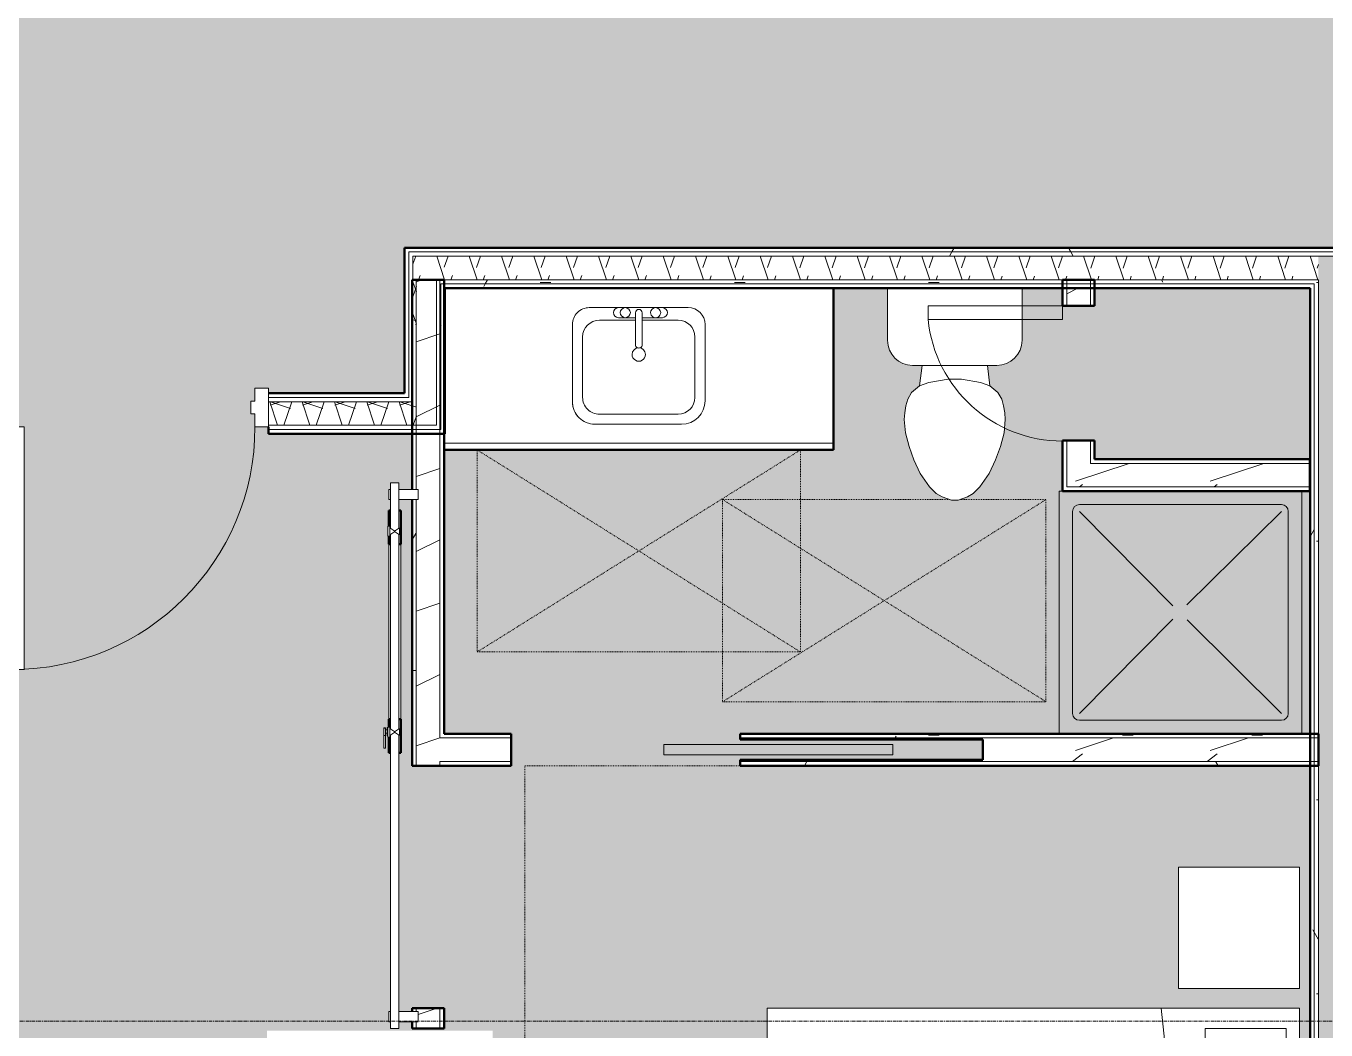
# Model space of a CAD drawing. Header units: inches. Extents: x -4294 to -464, y 9706 to 12475.
# Drawn here: x -2706.7 to -2513.8, y 11533.9 to 11682.9 of the extents above; entities that cross this region are included whole.
import ezdxf

# ---------------------------------------------------------------- set-up
doc = ezdxf.new("R2010")
doc.units = ezdxf.units.IN
doc.header["$MEASUREMENT"] = 0
doc.linetypes.add('Dash', pattern=[0.25, 0.125, -0.125])
doc.linetypes.add('Grid Line 1_2_', pattern=[0.875, 0.5, -0.125, 0.125, -0.125])
for name, color, linetype, lineweight in [('0-1', 7, 'Continuous', 5), ('0-3', 130, 'Continuous', 70), ('A-AREA-PATT-4', 254, 'Continuous', 9), ('A-DOOR', 31, 'Continuous', 13), ('A-DOOR-1', 7, 'Continuous', 9), ('A-DOOR-2', 90, 'Continuous', 20), ('A-DOOR-3', 50, 'Continuous', 13), ('A-DOOR-4', 250, 'Continuous', 50), ('A-DOOR-5', 31, 'Continuous', 9), ('A-DOOR-6', 31, 'Continuous', 20), ('A-DOOR-FRAM', 31, 'Continuous', 20), ('A-GENM-HDLN-1', 7, 'Dash', 9), ('A-WALL', 113, 'Continuous', 13), ('A-WALL-2', 250, 'Continuous', 50), ('A-WALL-3', 50, 'Continuous', 13), ('A-WALL-PATT-1', 7, 'Continuous', 9), ('A-WALL-PATT-2', 55, 'Continuous', 9), ('A-WALL-PATT-5', 111, 'Continuous', 9), ('I-FURN-2', 7, 'Continuous', 9), ('I-FURN-HDLN-1', 7, 'Dash', 9), ('I-WALL-1', 2, 'Continuous', 50), ('P-SANR-FIXT-1', 7, 'Continuous', 9), ('Q-CASE-1', 250, 'Continuous', 50), ('Q-CASE-2', 7, 'Continuous', 9), ('S-GRID-1', 1, 'Grid Line 1_2_', 9)]:
    doc.layers.add(name, color=color, linetype=linetype, lineweight=lineweight)
doc.layers.add('A-AREA-PATT-7', color=41, linetype='Continuous', lineweight=9, transparency=1)
pattern_1 = [(0, (0, 0), (38.4, 9.6), [1.584, -27.216, 1.584, -27.216, -153.6]), (0, (0, 0), (38.4, 9.6), [-57.6, 1.584, -56.016, 1.584, -27.216, -67.2]), (0, (0, 0), (38.4, 9.6), [-144, 1.584, -17.616, 1.584, -46.416]), (120, (14.4, 4.8), (-27.513844, 28.4553755), [1.584, -27.216, 1.584, -27.216, -153.6]), (120, (14.4, 4.8), (-27.513844, 28.4553755), [-57.6, 1.584, -56.016, 1.584, -27.216, -67.2]), (120, (14.4, 4.8), (-27.513844, 28.4553755), [-144, 1.584, -17.616, 1.584, -46.416]), (240, (19.2, 24), (-10.886156, -38.0553755), [1.584, -27.216, 1.584, -27.216, -153.6]), (240, (19.2, 24), (-10.886156, -38.0553755), [-57.6, 1.584, -56.016, 1.584, -27.216, -67.2]), (240, (19.2, 24), (-10.886156, -38.0553755), [-144, 1.584, -17.616, 1.584, -46.416])]
pattern_2 = [(216.87, (7.997, 19.992), (59.9755286, 39.9843071), [9.996, -89.964]), (206.565, (19.992, 13.994), (-19.991807, -19.992219), [22.352, -22.352]), (198.435, (19.992, 3.998), (-39.983821, -19.991955), [12.644, -50.576])]
pattern_3 = [(161.57, (0.6, 0.6), (-4.80033747, -0.00041462), [0, -34.152, 3.792, 0]), (18.43, (-0.6, 0.6), (-4.80033747, 0.00041462), [0, -34.152, 3.792, 0]), (108.43, (0.6, 0.6), (2.39913218, -12.00105099), [11.382, -26.562]), (71.57, (-0.6, 0.6), (2.39913218, 12.00105099), [11.382, -26.562])]

# ---------------------------------------------------------------- blocks, each defined once
blk = doc.blocks.new('Interior_barn_door_18732 - Interior_barn_door_18732-1655839-FLOOR PLAN - 1ST FLOOR')
at = {"layer": 'A-DOOR-1'}
for p, q in [((-23.69, -6), (-23.69, -6.07)), ((-23.44, -6.07), (-23.69, -6.07)), ((-23.69, -6.07), (-23.62, -6.07)), ((-23.63, -6.32), (-23.63, -6.57)), ((-23.59, -6.32), (-23.59, -6.57)), ((-23.56, -6.32), (-22.49, -6.32)), ((-22.49, -6.57), (-23.56, -6.57)), ((-22.69, -6.07), (-23.44, -6.07)), ((-23.32, -6.07), (-23.32, -6.32)), ((-23.32, -6.07), (-23.32, -6.32)), ((-22.82, -6.32), (-22.82, -6.07)), ((-22.82, -6.32), (-22.82, -6.07)), ((-22.44, -6.07), (-22.69, -6.07)), ((-22.51, -6.07), (-22.44, -6.07)), ((-22.49, -6.32), (-22.49, -6.57)), ((-22.44, -6.07), (-22.44, -6)), ((-20.62, -6.57), (-20.62, -6.32))]:
    blk.add_line(p, q, dxfattribs=at)
for points in [[(-23.63, -6.32), (-23.62, -6.32), (-23.6, -6.32), (-23.58, -6.32)], [(-23.58, -6.57), (-23.6, -6.57), (-23.62, -6.57), (-23.63, -6.57)]]:
    blk.add_open_spline(points, degree=3, dxfattribs=at)
for points, knots in [([(-22.49, -6.32), (-22.05, -6.32), (-21.63, -6.32), (-21.29, -6.32), (-20.97, -6.32), (-20.65, -6.32), (-20.61, -6.32), (-20.63, -6.32), (-20.63, -6.32)], [-0.722227, -0.722227, -0.722227, -0.722227, -0.6854273, -0.6485379, -0.6054888, -0.5563887, -0.4969616, -0.4885654, -0.4885654, -0.4885654, -0.4885654]), ([(-20.63, -6.57), (-20.63, -6.57), (-20.61, -6.57), (-20.65, -6.57), (-20.97, -6.57), (-21.29, -6.57), (-21.63, -6.57), (-22.05, -6.57), (-22.49, -6.57)], [0.4885654, 0.4885654, 0.4885654, 0.4885654, 0.4969616, 0.5563887, 0.6054888, 0.6485379, 0.6854273, 0.722227, 0.722227, 0.722227, 0.722227])]:
    blk.add_open_spline(points, degree=3, knots=knots, dxfattribs=at)
at = {"layer": 'A-DOOR-3'}
for p, q in [((-57.5, -1.47), (-59, -1.47)), ((-59, -1.47), (-59, -4.32)), ((-57.5, -4.32), (-57.5, -1.47)), ((20, -1.47), (18.5, -1.47)), ((18.5, -1.47), (18.5, -4.32)), ((20, -4.32), (20, -1.47)), ((-53.24, -4.32), (-60, -4.32)), ((-60, -4.95), (-60, -4.32)), ((-60, -5.57), (-60, -4.95)), ((-60, -5.57), (-53.23, -5.57)), ((-59, -5.57), (-59, -5.85)), ((-57.5, -5.85), (-57.5, -5.57)), ((-53.56, -5.67), (-53.56, -6)), ((-52.06, -5.67), (-53.56, -5.67)), ((-53.29, -4.23), (-52.82, -4.98)), ((-53.29, -4.23), (-52.79, -4.23)), ((-52.82, -4.92), (-53.29, -5.67)), ((-52.79, -4.23), (-52.29, -4.23)), ((-52.76, -4.98), (-52.29, -4.23)), ((-52.29, -5.67), (-52.76, -4.92)), ((-23.44, -4.32), (-52.35, -4.32)), ((-52.35, -5.57), (-23.44, -5.57)), ((-52.06, -6), (-52.06, -5.67)), ((-50.9, -4.07), (-24.9, -4.07)), ((-23.73, -6), (-23.73, -5.67)), ((-22.23, -5.67), (-23.73, -5.67)), ((-23.5, -4.23), (-23.03, -4.98)), ((-23.5, -4.23), (-23, -4.23)), ((-23.03, -4.92), (-23.5, -5.67)), ((-23, -4.23), (-22.5, -4.23)), ((-22.97, -4.98), (-22.5, -4.23)), ((-22.5, -5.67), (-22.97, -4.92)), ((21, -4.32), (-22.56, -4.32)), ((-22.56, -5.57), (21, -5.57)), ((-22.23, -5.67), (-22.23, -6)), ((18.5, -5.57), (18.5, -5.85)), ((20, -5.85), (20, -5.57)), ((21, -4.32), (21, -4.95)), ((21, -4.95), (21, -5.57)), ((-59, -5.85), (-57.5, -5.85)), ((-52.06, -6), (-53.56, -6)), ((-24.9, -5.82), (-50.9, -5.82)), ((-22.23, -6), (-23.73, -6)), ((18.5, -5.85), (20, -5.85))]:
    blk.add_line(p, q, dxfattribs=at)
at = {"layer": 'A-DOOR-4'}
for p, q in [((-50.9, -4.07), (-55.9, -4.07)), ((-55.9, -4.07), (-55.9, -4.32)), ((-55.9, -5.57), (-55.9, -5.82)), ((-50.9, -4.33), (-50.9, -4.07)), ((-50.9, -5.82), (-50.9, -5.57)), ((-19.9, -4.07), (-24.9, -4.07)), ((-24.9, -4.07), (-24.9, -4.33)), ((-24.9, -5.57), (-24.9, -5.82)), ((-19.9, -4.34), (-19.9, -4.07)), ((-19.9, -5.82), (-19.9, -5.55)), ((-55.9, -5.82), (-53.56, -5.82)), ((-52.06, -5.82), (-50.9, -5.82)), ((-24.9, -5.82), (-23.73, -5.82)), ((-22.23, -5.82), (-19.9, -5.82))]:
    blk.add_line(p, q, dxfattribs=at)
blk = doc.blocks.new('Pocket_Door_2385 - 34_ x 80_-1722096-FLOOR PLAN - 1ST FLOOR')
at = {"layer": 'A-DOOR-2'}
for p, q in [((-39.67, -0.75), (-39.67, 0.75)), ((-39.67, 0.75), (-5.67, 0.75)), ((-5.67, 0.75), (-5.67, -0.75)), ((-5.67, -0.75), (-39.67, -0.75))]:
    blk.add_line(p, q, dxfattribs=at)
blk = doc.blocks.new('M_Sink Vanity-Square - 500 x 440mm-1372835-FLOOR PLAN - 1ST FLOOR')
at = {"layer": 'P-SANR-FIXT-1'}
for p, q in [((-5.72, 10.23), (7.14, 10.23)), ((-5.72, 10.23), (7.14, 10.23)), ((-5.22, 8.73), (6.46, 8.73)), ((-9.22, -4.59), (-9.22, 6.73)), ((-9.22, -4.59), (-9.22, 6.73)), ((-7.72, -2.72), (-7.72, 6.23)), ((8.96, 6.23), (8.96, -2.72)), ((10.46, 6.91), (10.46, -4.59)), ((10.46, 6.91), (10.46, -4.59)), ((0.12, -6.33), (0.12, -1.59)), ((1.12, -6.33), (1.12, -1.59)), ((0.12, -5.22), (-5.22, -5.22)), ((-2.88, -5.59), (0.12, -5.59)), ((6.46, -5.22), (1.12, -5.22)), ((1.12, -5.59), (3.62, -5.59)), ((7.96, -7.09), (-6.72, -7.09)), ((7.96, -7.09), (-6.72, -7.09)), ((3.62, -7.09), (-2.88, -7.09))]:
    blk.add_line(p, q, dxfattribs=at)
for centre, radius, start, end in [((-5.72, 6.73), 3.5, 90, 180), ((-5.72, 6.73), 3.5, 90, 180), ((7.14, 6.91), 3.32, 0, 90), ((7.14, 6.91), 3.32, 360, 90), ((-5.22, 6.23), 2.5, 90, 180), ((6.46, 6.23), 2.5, 360, 90), ((0.62, -0.13), 1, 360, 180), ((0.62, -0.13), 1, 180, 0), ((0.62, -1.59), 0.5, 360, 180), ((-5.22, -2.72), 2.5, 180, 270), ((6.46, -2.72), 2.5, 270, 360), ((-6.72, -4.59), 2.5, 180, 270), ((-6.72, -4.59), 2.5, 180, 270), ((-2.88, -6.34), 0.75, 90, 270), ((-1.88, -6.34), 0.75, 360, 180), ((2.62, -6.34), 0.75, 0, 180), ((3.62, -6.34), 0.75, 270, 90), ((7.96, -4.59), 2.5, 270, 0), ((7.96, -4.59), 2.5, 270, 0), ((-1.88, -6.34), 0.75, 180, 0), ((0.62, -6.33), 0.5, 180, 0), ((2.62, -6.34), 0.75, 180, 0)]:
    blk.add_arc(centre, radius, start, end, dxfattribs=at)
blk = doc.blocks.new('Toilet-Domestic-3D - Toilet-Domestic-3D-V23-FLOOR PLAN - 1ST FLOOR')
at = {"layer": 'P-SANR-FIXT-1'}
for p, q in [((-9.98, 11.75), (-9.98, 19.48)), ((9.98, 19.48), (9.98, 11.75)), ((6.25, 8.02), (-6.25, 8.02)), ((-4.86, 8.02), (-5.21, 5)), ((4.86, 8.02), (5.21, 5)), ((-1, 6), (-3.84, 5.5)), ((1, 6), (-1, 6)), ((3.84, 5.5), (1, 6)), ((-6.4, 4), (-6.97, 3)), ((-5.21, 5), (-6.4, 4)), ((-3.84, 5.5), (-5.21, 5)), ((5.21, 5), (3.84, 5.5)), ((6.4, 4), (5.21, 5)), ((6.97, 3), (6.4, 4)), ((-7.24, 2), (-7.41, 1)), ((-6.97, 3), (-7.24, 2)), ((7.24, 2), (6.97, 3)), ((7.41, 1), (7.24, 2)), ((-7.41, 1), (-7.5, 0)), ((7.5, 0), (7.41, 1)), ((-7.5, 0), (-7.33, -1.99)), ((7.33, -1.99), (7.5, 0)), ((-7.33, -1.99), (-6.79, -4)), ((6.79, -4), (7.33, -1.99)), ((-6.79, -4), (-6.06, -6)), ((6.06, -6), (6.79, -4)), ((-6.06, -6), (-5.13, -8)), ((5.13, -8), (6.06, -6)), ((-5.13, -8), (-3.74, -10)), ((3.74, -10), (5.13, -8)), ((-3.74, -10), (-2.74, -11)), ((-2.74, -11), (-1.87, -11.5)), ((-1.87, -11.5), (-0.5, -12)), ((0.5, -12), (1.87, -11.5)), ((1.87, -11.5), (2.74, -11)), ((2.74, -11), (3.74, -10)), ((-0.5, -12), (0.5, -12))]:
    blk.add_line(p, q, dxfattribs=at)
for centre, start, end in [((-6.25, 11.75), 180, 270), ((6.25, 11.75), 270, 360)]:
    blk.add_arc(centre, 3.73, start, end, dxfattribs=at)
blk = doc.blocks.new('OD_CW_Base Cabinet - OD_CW_Base Cabinet-V24-FLOOR PLAN - 1ST FLOOR')
at = {"layer": 'Q-CASE-1'}
for p, q in [((58.53, 0), (58.53, 24)), ((0.74, 0), (58.53, 0))]:
    blk.add_line(p, q, dxfattribs=at)
at = {"layer": 'Q-CASE-2'}
for p, q in [((58.53, 24), (58.53, 1)), ((0.74, 1), (58.53, 1)), ((58.53, 1), (0.74, 1)), ((58.53, 0), (0.74, 0)), ((58.53, 1), (58.53, 0))]:
    blk.add_line(p, q, dxfattribs=at)
blk = doc.blocks.new('Shower Base-3D - 36_ x 36_-V17-FLOOR PLAN - 1ST FLOOR')
at = {"layer": 'P-SANR-FIXT-1'}
for p, q in [((-17.48, 18), (-18, 18)), ((-18, 18), (-18, -18)), ((18, -18), (18, 18)), ((-15, 16), (15, 16)), ((-16, -15), (-16, 15)), ((-1.12, 1), (-15, 15)), ((0.97, 1.14), (15, 15)), ((16, 15), (16, -15)), ((-1.13, -0.98), (-15, -15)), ((1.01, -1.11), (15, -15)), ((15, -16), (-15, -16))]:
    blk.add_line(p, q, dxfattribs=at)
for centre, start, end in [((-15, 15), 90, 180), ((15, 15), 360, 90), ((-15, -15), 180, 270), ((15, -15), 270, 0)]:
    blk.add_arc(centre, 1, start, end, dxfattribs=at)
blk = doc.blocks.new('ADA Clearances - 30_x48_-V18-FLOOR PLAN - 1ST FLOOR')
at = {"layer": 'A-GENM-HDLN-1'}
for p, q in [((15, -24), (-15, 24)), ((-15, -24), (15, 24)), ((15, 24), (-15, 24)), ((-15, 24), (-15, 11.24)), ((15, -24), (15, 24)), ((-15, 9.69), (-15, -24)), ((-15, -24), (15, -24))]:
    blk.add_line(p, q, dxfattribs=at)
blk = doc.blocks.new('Single-Flush - CLOSET-1720159-FLOOR PLAN - 1ST FLOOR')
at = {"layer": 'A-DOOR-1'}
blk.add_arc((10, 2.37), 20.07, 95.7201, 180, dxfattribs=at)
at = {"layer": 'A-DOOR-2'}
for p, q in [((8, 2.37), (8, 22.34)), ((10, 22.34), (8, 22.34)), ((10, 2.37), (10, 22.34)), ((10, 2.37), (8, 2.37))]:
    blk.add_line(p, q, dxfattribs=at)
blk = doc.blocks.new('ADA Clearances - 30_x48_-V19-FLOOR PLAN - 1ST FLOOR')
at = {"layer": 'A-GENM-HDLN-1'}
for p, q in [((15, -24), (-15, 24)), ((-15, -24), (15, 24)), ((15, 24), (-15, 24)), ((15, -24), (15, 24)), ((-15, -24), (15, -24))]:
    blk.add_line(p, q, dxfattribs=at)
blk = doc.blocks.new('Bed-Standard - Queen 60_ x 79_-V59-FLOOR PLAN - 1ST FLOOR')
at = {"layer": 'I-FURN-2'}
for p, q in [((40.69, 37.7), (-19.31, 37.7)), ((-19.31, 37.7), (-19.31, -41.3)), ((40.69, -41.3), (40.69, 37.7)), ((-16.31, 35.7), (-16.31, 23.7)), ((-16.31, 35.7), (37.69, 35.7)), ((37.69, 35.7), (37.69, 23.7)), ((40.69, 23.7), (-19.31, 17.13)), ((-16.31, 23.7), (37.69, 23.7)), ((-19.31, -41.3), (40.69, -41.3))]:
    blk.add_line(p, q, dxfattribs=at)
at = {"layer": 'I-FURN-HDLN-1'}
for p, q in [((-55.31, -45.32), (-55.31, -77.3)), ((-55.31, -77.3), (64.69, -77.3))]:
    blk.add_line(p, q, dxfattribs=at)
blk = doc.blocks.new('Table-Night Stand - 18_ x 18_ x 24_-1352623-FLOOR PLAN - 1ST FLOOR')
at = {"layer": 'I-FURN-2'}
for p, q in [((18.15, 18), (0.15, 18)), ((0.15, 18), (0.15, 0)), ((18.15, 0), (18.15, 18)), ((0.15, 0), (18.15, 0))]:
    blk.add_line(p, q, dxfattribs=at)
blk = doc.blocks.new('CTR - 1st Phase - Unit Layouts_rvt-1-FLOOR PLAN - 1ST FLOOR')
at = {"layer": 'A-WALL-PATT-1'}
h = blk.add_hatch(dxfattribs=at)
h.set_pattern_fill('FP_3', color=256, style=0, pattern_type=2)
h.set_pattern_definition(pattern_1)
h.paths.add_polyline_path([(-2649.4, 11534.11), (-2648.78, 11534.11), (-2648.78, 11535.11), (-2649.4, 11535.11)], flags=0)
h.paths.add_polyline_path([(-2648.78, 11536.61), (-2648.78, 11537.11), (-2649.4, 11537.11), (-2649.4, 11536.61), (-2648.88, 11536.61)], flags=0)
h.paths.add_polyline_path([(-2648.78, 11573.11), (-2648.78, 11612.61), (-2649.4, 11612.61), (-2649.4, 11573.11)], flags=0)
h.paths.add_polyline_path([(-2649.04, 11614.11), (-2648.78, 11614.11), (-2648.78, 11623.64), (-2649.4, 11623.64), (-2649.4, 11614.11)], flags=0)
h.paths.add_polyline_path([(-2648.78, 11626.64), (-2648.78, 11628.39), (-2649.27, 11628.39), (-2649.27, 11645.24), (-2649.4, 11645.24), (-2649.4, 11627.14), (-2649.27, 11627.14), (-2648.93, 11626.8)], flags=0)
h = blk.add_hatch(dxfattribs=at)
h.set_pattern_fill('FP_3', color=256, style=0, pattern_type=2)
h.set_pattern_definition(pattern_1)
h.paths.add_polyline_path([(-2645.28, 11534.11), (-2644.65, 11534.11), (-2644.65, 11537.11), (-2645.28, 11537.11)], flags=0)
h.paths.add_polyline_path([(-2645.28, 11573.11), (-2644.65, 11573.11), (-2644.65, 11573.74), (-2645.28, 11573.74)], flags=0)
h.paths.add_polyline_path([(-2645.28, 11577.24), (-2644.65, 11577.24), (-2644.65, 11645.24), (-2645.28, 11645.24), (-2645.28, 11616.03)], flags=0)
h = blk.add_hatch(dxfattribs=at)
h.set_pattern_fill('FP_3', color=256, style=0, pattern_type=2)
h.set_pattern_definition(pattern_1)
h.paths.add_polyline_path([(-2548.73, 11577.24), (-2516.12, 11577.24), (-2516.15, 11577.86), (-2600.7, 11577.86), (-2600.7, 11577.24), (-2552.23, 11577.24)], flags=0)
h.paths.add_polyline_path([(-2634.7, 11577.24), (-2634.7, 11577.86), (-2644.65, 11577.86), (-2644.65, 11577.24)], flags=0)
h = blk.add_hatch(dxfattribs=at)
h.set_pattern_fill('FP_3', color=256, style=0, pattern_type=2)
h.set_pattern_definition(pattern_1)
h.paths.add_polyline_path([(-2596.67, 11573.11), (-2516.12, 11573.11), (-2516.12, 11573.74), (-2600.7, 11573.74), (-2600.7, 11573.11)], flags=0)
h.paths.add_polyline_path([(-2642.21, 11573.11), (-2634.7, 11573.11), (-2634.7, 11573.74), (-2644.65, 11573.74), (-2644.65, 11573.11)], flags=0)
at = {"layer": 'A-WALL-PATT-2'}
h = blk.add_hatch(dxfattribs=at)
h.set_pattern_fill('FP_7', color=256, style=0, pattern_type=2)
h.set_pattern_definition(pattern_2)
h.paths.add_polyline_path([(-2645.28, 11534.11), (-2645.28, 11537.11), (-2648.78, 11537.11), (-2648.78, 11536.61), (-2648.5, 11536.61), (-2648.5, 11535.11), (-2648.78, 11535.11), (-2648.78, 11534.11), (-2648.5, 11534.11)], flags=0)
h.paths.add_polyline_path([(-2645.28, 11573.11), (-2645.28, 11645.24), (-2648.78, 11645.24), (-2648.78, 11614.11), (-2648.5, 11614.11), (-2648.5, 11612.61), (-2648.78, 11612.61), (-2648.78, 11573.11)], flags=0)
h = blk.add_hatch(dxfattribs=at)
h.set_pattern_fill('FP_7', color=256, style=0, pattern_type=2)
h.set_pattern_definition(pattern_2)
h.paths.add_polyline_path([(-2552.23, 11617.99), (-2548.73, 11617.99), (-2548.73, 11621.36), (-2552.23, 11621.36), (-2552.23, 11618.61)], flags=0)
h.paths.add_polyline_path([(-2551.88, 11641.36), (-2548.73, 11641.36), (-2548.73, 11643.99), (-2552.23, 11643.99), (-2552.23, 11641.36)], flags=0)
h = blk.add_hatch(dxfattribs=at)
h.set_pattern_fill('FP_7', color=256, style=0, pattern_type=2)
h.set_pattern_definition(pattern_2)
h.paths.add_polyline_path([(-2516.15, 11614.49), (-2516.15, 11617.99), (-2552.23, 11617.99), (-2552.23, 11614.49), (-2517.67, 11614.49)], flags=0)
h = blk.add_hatch(dxfattribs=at)
h.set_pattern_fill('FP_7', color=256, style=0, pattern_type=2)
h.set_pattern_definition(pattern_2)
h.paths.add_polyline_path([(-2517.67, 11573.74), (-2516.12, 11573.75), (-2516.12, 11577.24), (-2600.7, 11577.24), (-2600.7, 11576.99), (-2564.7, 11576.99), (-2564.7, 11573.99), (-2600.7, 11573.99), (-2600.7, 11573.74), (-2535.67, 11573.74)], flags=0)
h.paths.add_polyline_path([(-2641.59, 11573.74), (-2634.7, 11573.74), (-2634.7, 11577.24), (-2645.28, 11577.2), (-2645.28, 11573.74), (-2642.21, 11573.74)], flags=0)
at = {"layer": 'A-WALL-2'}
for p, q in [((-2649.4, 11645.24), (-2649.4, 11614.11)), ((-2644.65, 11645.24), (-2649.4, 11645.24)), ((-2644.65, 11577.86), (-2644.65, 11645.24)), ((-2552.86, 11645.24), (-2552.86, 11641.36)), ((-2548.11, 11645.24), (-2552.86, 11645.24)), ((-2548.11, 11641.36), (-2548.11, 11645.24)), ((-2552.86, 11641.36), (-2548.11, 11641.36)), ((-2552.86, 11621.36), (-2552.86, 11618.61)), ((-2548.11, 11621.36), (-2552.86, 11621.36)), ((-2548.11, 11618.61), (-2548.11, 11621.36)), ((-2552.86, 11618.61), (-2552.86, 11614.49)), ((-2516.15, 11618.61), (-2548.11, 11618.61)), ((-2516.15, 11613.86), (-2516.15, 11618.61)), ((-2552.86, 11614.49), (-2552.86, 11613.86)), ((-2552.86, 11613.86), (-2516.15, 11613.86)), ((-2649.4, 11612.61), (-2649.4, 11573.11)), ((-2634.7, 11577.86), (-2644.65, 11577.86)), ((-2634.7, 11573.11), (-2634.7, 11577.86)), ((-2514.87, 11577.86), (-2600.7, 11577.86)), ((-2600.7, 11577.86), (-2600.7, 11576.99)), ((-2600.7, 11576.99), (-2564.7, 11576.99)), ((-2564.7, 11576.99), (-2564.7, 11573.99)), ((-2514.87, 11573.11), (-2514.87, 11577.86)), ((-2649.4, 11573.11), (-2644.65, 11573.11)), ((-2644.65, 11573.11), (-2634.7, 11573.11)), ((-2564.7, 11573.99), (-2600.7, 11573.99)), ((-2600.7, 11573.99), (-2600.7, 11573.11)), ((-2600.7, 11573.11), (-2514.87, 11573.11)), ((-2649.4, 11537.11), (-2649.4, 11536.61)), ((-2644.65, 11537.11), (-2649.4, 11537.11)), ((-2644.65, 11534.11), (-2644.65, 11537.11)), ((-2649.4, 11535.11), (-2649.4, 11534.11)), ((-2649.4, 11534.11), (-2644.65, 11534.11))]:
    blk.add_line(p, q, dxfattribs=at)
at = {"layer": 'A-WALL-3'}
for p, q in [((-2648.78, 11614.11), (-2648.78, 11645.24)), ((-2645.28, 11577.24), (-2645.28, 11645.24)), ((-2552.23, 11641.36), (-2552.23, 11645.24)), ((-2548.73, 11641.36), (-2548.73, 11645.24)), ((-2552.23, 11618.61), (-2552.23, 11621.36)), ((-2548.73, 11618.61), (-2548.73, 11621.36)), ((-2552.23, 11617.99), (-2552.23, 11618.61)), ((-2552.23, 11614.49), (-2552.23, 11617.99)), ((-2548.73, 11618.61), (-2548.73, 11617.99)), ((-2548.73, 11617.99), (-2548.73, 11618.61)), ((-2516.15, 11617.99), (-2548.73, 11617.99)), ((-2516.15, 11614.49), (-2552.23, 11614.49)), ((-2648.78, 11573.11), (-2648.78, 11612.61)), ((-2644.65, 11577.24), (-2645.28, 11577.24)), ((-2634.7, 11577.24), (-2644.65, 11577.24)), ((-2514.87, 11577.24), (-2600.7, 11577.24)), ((-2645.28, 11573.11), (-2645.28, 11573.74)), ((-2644.65, 11573.74), (-2645.28, 11573.74)), ((-2634.7, 11573.74), (-2644.65, 11573.74)), ((-2514.87, 11573.74), (-2600.7, 11573.74)), ((-2648.78, 11536.61), (-2648.78, 11537.11)), ((-2645.28, 11534.11), (-2645.28, 11537.11)), ((-2648.78, 11534.11), (-2648.78, 11535.11))]:
    blk.add_line(p, q, dxfattribs=at)
at = {"layer": '0-3'}
for name, p in [('OD_CW_Base Cabinet - OD_CW_Base Cabinet-V24-FLOOR PLAN - 1ST FLOOR', (-2645.39, 11619.99)), ('Toilet-Domestic-3D - Toilet-Domestic-3D-V23-FLOOR PLAN - 1ST FLOOR', (-2568.86, 11624.51)), ('Shower Base-3D - 36_ x 36_-V17-FLOOR PLAN - 1ST FLOOR', (-2535.37, 11595.86))]:
    blk.add_blockref(name, p, dxfattribs=at)
for name, p, rotation in [('M_Sink Vanity-Square - 500 x 440mm-1372835-FLOOR PLAN - 1ST FLOOR', (-2615.14, 11634.02), 180), ('Single-Flush - CLOSET-1720159-FLOOR PLAN - 1ST FLOOR', (-2550.48, 11631.36), 90.00000000000342), ('ADA Clearances - 30_x48_-V19-FLOOR PLAN - 1ST FLOOR', (-2615.75, 11604.99), 270.0000000000019), ('Interior_barn_door_18732 - Interior_barn_door_18732-1655839-FLOOR PLAN - 1ST FLOOR', (-2647.03, 11555.11), 270.0000000000022), ('ADA Clearances - 30_x48_-V18-FLOOR PLAN - 1ST FLOOR', (-2579.32, 11597.61), 269.9999999999994), ('Pocket_Door_2385 - 34_ x 80_-1722096-FLOOR PLAN - 1ST FLOOR', (-2617.7, 11575.49), 180), ('Bed-Standard - Queen 60_ x 79_-V59-FLOOR PLAN - 1ST FLOOR', (-2555.38, 11517.8), 269.9999999999875), ('Table-Night Stand - 18_ x 18_ x 24_-1352623-FLOOR PLAN - 1ST FLOOR', (-2535.67, 11558.19), 269.9999999999875)]:
    blk.add_blockref(name, p, dxfattribs=dict(at, rotation=rotation))
blk = doc.blocks.new('CTR - 1st Phase - Shell_rvt-1-FLOOR PLAN - 1ST FLOOR')
at = {"layer": 'S-GRID-1'}
blk.add_line((-464.45, 11535.19), (-4232.19, 11535.19), dxfattribs=at)
blk = doc.blocks.new('HOLLOW METAL - UNIT DOOR-1759144-FLOOR PLAN - 1ST FLOOR')
at = {"layer": 'A-DOOR-5'}
blk.add_arc((18, 2.25), 36, 90, 180, dxfattribs=at)
at = {"layer": 'A-DOOR-6'}
for p, q in [((18, 38.25), (16.25, 38.25)), ((16.25, 38.25), (16.25, 2.25)), ((18, 2.25), (18, 38.25)), ((16.25, 2.25), (18, 2.25))]:
    blk.add_line(p, q, dxfattribs=at)
at = {"layer": 'A-DOOR-FRAM'}
for p, q in [((-18, 2.25), (-20, 2.25)), ((-20, 2.25), (-20, -3.5)), ((-18, 0.3125), (-18, 2.25)), ((18, 2.25), (18, 0.3125)), ((20, 2.25), (18, 2.25)), ((20, -3.5), (20, 2.25)), ((-17.375, 0.3125), (-18, 0.3125)), ((-17.375, -1.5625), (-17.375, 0.3125)), ((18, 0.3125), (17.375, 0.3125)), ((17.375, 0.3125), (17.375, -1.5625)), ((-18, -3.5), (-18, -1.5625)), ((-18, -1.5625), (-17.375, -1.5625)), ((17.375, -1.5625), (18, -1.5625)), ((18, -1.5625), (18, -3.5)), ((-20, -3.5), (-18, -3.5)), ((18, -3.5), (20, -3.5))]:
    blk.add_line(p, q, dxfattribs=at)

msp = doc.modelspace()

# ---------------------------------------------------------------- hatches: boundary and pattern name
at = {"layer": 'A-AREA-PATT-4'}
h = msp.add_hatch(color=256, dxfattribs=at)
h.paths.add_polyline_path([(-2708.72374, 11623.3894), (-2706.97374, 11623.3894), (-2706.97374, 11587.3894), (-2708.72374, 11587.3894), (-2708.72374, 11623.0144)], flags=0)
h.paths.add_polyline_path([(-2542.87514, 11285.9144), (-2516.12374, 11285.9144), (-2516.12374, 11317.8519), (-2542.87514, 11317.8519), (-2542.87514, 11317.2269), (-2547.62514, 11317.2269), (-2547.62514, 11322.6019), (-2540.12374, 11322.6019), (-2540.12374, 11424.3644), (-2594.87899, 11424.32279), (-2594.90105, 11421.633), (-2594.93665, 11421.54705), (-2595.07584, 11421.4894), (-2595.97192, 11421.46831), (-2595.97192, 11421.2394), (-2598.5951, 11421.2394), (-2598.5951, 11420.9894), (-2599.18565, 11420.9894), (-2599.18565, 11421.2394), (-2599.7762, 11421.2394), (-2599.7762, 11420.9894), (-2600.36675, 11420.9894), (-2600.36675, 11421.2394), (-2600.9573, 11421.2394), (-2600.9573, 11420.9894), (-2601.54785, 11420.9894), (-2601.54785, 11421.2394), (-2602.13841, 11421.2394), (-2602.13841, 11420.9894), (-2602.72896, 11420.9894), (-2602.72896, 11421.2394), (-2612.11998, 11421.2394), (-2612.11998, 11420.9894), (-2614.02141, 11420.9894), (-2614.02141, 11421.2394), (-2617.78605, 11421.2394), (-2617.78605, 11421.4894), (-2618.68214, 11421.4894), (-2618.87899, 11421.68625), (-2618.87899, 11424.3644), (-2630.46264, 11424.3644), (-2630.46264, 11416.3644), (-2666.21264, 11416.3644), (-2666.21264, 11424.3644), (-2670.96264, 11424.3644), (-2670.96264, 11533.76899), (-2637.46264, 11533.76899), (-2637.46264, 11523.9269), (-2636.71264, 11523.9269), (-2636.71264, 11521.4269), (-2637.46264, 11521.4269), (-2637.46264, 11490.1769), (-2638.83764, 11490.1769), (-2638.83764, 11461.1769), (-2637.46264, 11461.1769), (-2637.46264, 11460.9269), (-2636.71264, 11460.9269), (-2636.71264, 11458.4269), (-2637.46264, 11458.4269), (-2637.46264, 11453.1144), (-2516.12374, 11453.1144), (-2516.12374, 11573.1144), (-2600.70154, 11573.1144), (-2600.70154, 11573.9894), (-2564.70154, 11573.9894), (-2564.70154, 11576.9894), (-2600.70154, 11576.9894), (-2600.70154, 11577.8644), (-2516.12374, 11577.8644), (-2516.12374, 11643.9894), (-2548.10823, 11643.9894), (-2548.10823, 11641.3644), (-2552.85823, 11641.3644), (-2552.85823, 11643.9894), (-2558.882, 11643.9894), (-2558.882, 11636.26317), (-2559.00897, 11635.29876), (-2559.38122, 11634.40006), (-2559.97339, 11633.62834), (-2560.74511, 11633.03617), (-2561.64381, 11632.66392), (-2562.68453, 11632.53695), (-2563.99656, 11632.53695), (-2563.64885, 11629.51317), (-2562.45709, 11628.51317), (-2561.89033, 11627.51317), (-2561.53254, 11626.00365), (-2561.43488, 11625.3894), (-2561.35823, 11624.51317), (-2561.53254, 11622.52079), (-2562.07047, 11620.51317), (-2562.79841, 11618.51317), (-2563.73103, 11616.51317), (-2565.11846, 11614.51317), (-2566.11846, 11613.51317), (-2566.98449, 11613.01317), (-2568.35823, 11612.51317), (-2569.35823, 11612.51317), (-2570.73196, 11613.01317), (-2571.59799, 11613.51317), (-2572.59799, 11614.51317), (-2574.0676, 11616.68942), (-2574.91804, 11618.51317), (-2575.64598, 11620.51317), (-2576.18391, 11622.52079), (-2576.35823, 11624.51317), (-2576.18391, 11626.00365), (-2576.09407, 11626.51317), (-2575.82612, 11627.51317), (-2575.25936, 11628.51317), (-2574.0676, 11629.51317), (-2573.71989, 11632.53695), (-2575.10823, 11632.53695), (-2576.07264, 11632.66392), (-2576.97134, 11633.03617), (-2577.74306, 11633.62834), (-2578.33523, 11634.40006), (-2578.70748, 11635.29876), (-2578.83445, 11636.26317), (-2578.83445, 11643.9894), (-2586.85823, 11643.9894), (-2586.85823, 11619.9894), (-2644.65014, 11619.9894), (-2644.65014, 11577.8644), (-2634.70154, 11577.8644), (-2634.70154, 11573.1144), (-2649.40014, 11573.1144), (-2649.40014, 11612.6144), (-2651.34806, 11612.6144), (-2651.34806, 11611.01018), (-2651.09806, 11611.01018), (-2651.09806, 11575.01018), (-2651.34806, 11575.01018), (-2651.34806, 11536.6144), (-2649.40014, 11536.6144), (-2649.40014, 11537.1144), (-2644.65014, 11537.1144), (-2644.65014, 11534.1144), (-2649.40014, 11534.1144), (-2649.40014, 11535.1144), (-2651.34806, 11535.1144), (-2651.36936, 11534.1144), (-2652.59806, 11534.1144), (-2652.59806, 11535.1144), (-2652.87123, 11535.1144), (-2652.87123, 11536.6144), (-2652.59806, 11536.6144), (-2652.59806, 11575.01018), (-2652.84806, 11575.01018), (-2652.84806, 11577.34837), (-2653.02514, 11577.34837), (-2653.02514, 11577.62862), (-2653.09806, 11577.68223), (-2653.09806, 11578.00362), (-2653.34806, 11577.95546), (-2653.34806, 11575.75308), (-2653.59806, 11575.80784), (-2653.59806, 11578.74545), (-2653.34806, 11578.69528), (-2653.34806, 11578.35717), (-2653.09806, 11578.35748), (-2653.09806, 11578.73217), (-2653.02514, 11578.73217), (-2653.02514, 11578.84837), (-2652.84806, 11578.84837), (-2652.84806, 11607.17199), (-2653.02514, 11607.17199), (-2653.02514, 11608.67199), (-2652.84806, 11608.67199), (-2652.84806, 11611.01018), (-2652.59806, 11611.01018), (-2652.59806, 11612.6144), (-2652.87123, 11612.6144), (-2652.84806, 11614.1144), (-2652.59806, 11614.1144), (-2652.57677, 11615.1144), (-2651.34806, 11615.1144), (-2651.34806, 11614.1144), (-2649.40014, 11614.1144), (-2649.40014, 11622.3894), (-2670.72374, 11622.3894), (-2670.72374, 11623.3894), (-2672.72374, 11623.3894), (-2672.72374, 11625.3269), (-2673.34874, 11625.3269), (-2673.34874, 11625.3894), (-2708.09874, 11625.3894), (-2708.09874, 11625.3269), (-2708.72374, 11625.3269), (-2708.72374, 11623.3894), (-2710.72374, 11623.3894), (-2710.72374, 11622.3894), (-2711.72374, 11622.3894), (-2711.72374, 11318.1894), (-2710.74551, 11318.1894), (-2710.74551, 11313.4394), (-2711.72374, 11313.4394), (-2711.72374, 11285.9144), (-2679.44796, 11285.9144), (-2679.44796, 11313.4394), (-2680.74551, 11313.4394), (-2680.74551, 11318.1894), (-2679.29874, 11318.1894), (-2679.29874, 11378.1894), (-2649.29874, 11378.1894), (-2649.29874, 11318.1894), (-2674.69796, 11318.1894), (-2674.69796, 11285.9144), (-2547.62514, 11285.9144), (-2547.62514, 11287.2269), (-2542.87514, 11287.2269)], flags=0)
h.paths.add_polyline_path([(-2709.49551, 11286.2894), (-2709.49551, 11311.5394), (-2708.48274, 11311.5394), (-2708.44527, 11312.0394), (-2707.75829, 11312.0394), (-2707.75829, 11311.5394), (-2691.487, 11311.5394), (-2691.46202, 11312.0394), (-2691.00403, 11312.0394), (-2691.00403, 11311.5394), (-2681.49551, 11311.5394), (-2681.49551, 11286.2894), (-2708.49551, 11286.2894)], flags=0)
h.paths.add_polyline_path([(-2524.21264, 11289.2269), (-2543.71264, 11289.2269), (-2543.71264, 11314.2269), (-2517.71264, 11314.2269), (-2517.71264, 11289.2269)], flags=0)
h.paths.add_polyline_path([(-2633.65479, 11296.82206), (-2633.65479, 11302.82206), (-2634.65479, 11302.82206), (-2634.65479, 11374.82206), (-2633.65479, 11374.82206), (-2633.65479, 11380.82206), (-2598.65479, 11380.82206), (-2598.65479, 11296.82206), (-2606.15479, 11296.82206)], flags=0)
h.paths.add_polyline_path([(-2699.29874, 11324.67913), (-2711.42374, 11324.67913), (-2711.42374, 11396.67913), (-2695.29874, 11396.67913), (-2695.29874, 11378.67913), (-2699.29874, 11378.67913), (-2699.29874, 11342.67913), (-2695.29874, 11342.67913), (-2695.29874, 11324.67913)], flags=0)
h.paths.add_polyline_path([(-2630.46264, 11446.3644), (-2630.46264, 11448.3644), (-2666.21264, 11448.3644), (-2666.21264, 11446.3644), (-2633.65479, 11446.3644)], flags=0)
h.paths.add_polyline_path([(-2666.21264, 11453.1144), (-2642.21264, 11453.1144), (-2642.21264, 11458.4269), (-2642.96264, 11458.4269), (-2642.96264, 11460.9269), (-2642.21264, 11460.9269), (-2642.21264, 11461.1769), (-2640.21264, 11461.1769), (-2640.21264, 11492.1769), (-2638.83764, 11492.1769), (-2638.83764, 11521.1769), (-2642.21264, 11521.1769), (-2642.21264, 11521.4269), (-2642.96264, 11521.4269), (-2642.96264, 11523.9269), (-2642.21264, 11523.9269), (-2642.21264, 11529.01899), (-2666.21264, 11529.01899), (-2666.21264, 11460.1769)], flags=0)
h.paths.add_polyline_path([(-2535.67302, 11456.1144), (-2535.67302, 11474.1144), (-2517.67302, 11474.1144), (-2517.67302, 11456.1144)], flags=0)
h.paths.add_polyline_path([(-2596.67302, 11477.1144), (-2596.67302, 11537.1144), (-2517.67302, 11537.1144), (-2517.67302, 11477.1144), (-2589.55723, 11477.1144)], flags=0)
h.paths.add_polyline_path([(-2535.67302, 11540.04623), (-2535.67302, 11558.04623), (-2517.67302, 11558.04623), (-2517.67302, 11540.04623)], flags=0)
h.paths.add_polyline_path([(-2552.23323, 11613.8644), (-2552.85823, 11613.8644), (-2552.85823, 11621.3644), (-2548.10823, 11621.3644), (-2548.10823, 11618.6144), (-2516.15014, 11618.6144), (-2516.15014, 11613.8644), (-2548.73323, 11613.8644)], flags=0)
at = {"layer": 'A-AREA-PATT-7'}
msp.add_hatch(color=256, dxfattribs=at).paths.add_polyline_path([(-3139.12374, 11535.7144), (-3139.12374, 11648.9894), (-2919.32374, 11648.9894), (-2919.32374, 11649.9894), (-2778.92374, 11649.9894), (-2778.92374, 11628.3894), (-2758.72374, 11628.3894), (-2758.72374, 11629.1394), (-2756.72374, 11629.1394), (-2756.72374, 11627.2019), (-2756.09874, 11627.2019), (-2756.09874, 11625.3894), (-2721.34874, 11625.3894), (-2721.34874, 11627.2019), (-2720.72374, 11627.2019), (-2720.72374, 11629.1394), (-2718.72374, 11629.1394), (-2718.72374, 11628.3894), (-2710.72374, 11628.3894), (-2710.72374, 11629.1394), (-2708.72374, 11629.1394), (-2708.72374, 11627.2019), (-2708.09874, 11627.2019), (-2708.09874, 11625.3894), (-2673.34874, 11625.3894), (-2673.34874, 11627.2019), (-2672.72374, 11627.2019), (-2672.72374, 11629.1394), (-2670.72374, 11629.1394), (-2670.72374, 11628.3894), (-2650.52374, 11628.3894), (-2650.52374, 11649.9894), (-2510.12374, 11649.9894), (-2510.12374, 11649.69255), (-2504.27527, 11643.84408), (-2502.86105, 11645.25829), (-2501.49103, 11643.88828), (-2501.04909, 11644.33022), (-2499.76746, 11643.04859), (-2475.1955, 11667.62055), (-2476.47713, 11668.90218), (-2476.03519, 11669.34412), (-2477.40521, 11670.71414), (-2475.99099, 11672.12835), (-2475.46066, 11671.59802), (-2464.14696, 11682.91173), (-2475.72583, 11694.4906), (-2476.25616, 11693.96027), (-2477.67037, 11695.37449), (-2476.30035, 11696.74451), (-2476.7423, 11697.18645), (-2475.46066, 11698.46808), (-2500.03262, 11723.04004), (-2501.31426, 11721.75841), (-2501.7562, 11722.20035), (-2503.12622, 11720.83033), (-2504.54043, 11722.24455), (-2517.99558, 11708.7894), (-2522.23822, 11708.7894), (-2522.94874, 11708.07888), (-2522.94874, 11708.7894), (-2640.92374, 11708.7894), (-2640.92374, 11721.7894), (-2641.67374, 11721.7894), (-2641.67374, 11723.7894), (-2639.73624, 11723.7894), (-2639.73624, 11724.4144), (-2637.92374, 11724.4144), (-2637.92374, 11759.1644), (-2639.73624, 11759.1644), (-2639.73624, 11759.7894), (-2641.67374, 11759.7894), (-2641.67374, 11761.7894), (-2640.92374, 11761.7894), (-2640.92374, 11852.4144), (-2650.21046, 11852.4144), (-2650.21046, 11858.0394), (-2652.21046, 11858.0394), (-2652.21046, 11858.6019), (-2688.21046, 11858.6019), (-2688.21046, 11858.0394), (-2690.21046, 11858.0394), (-2690.21046, 11852.4144), (-2698.69874, 11852.4144), (-2698.69874, 11715.9894), (-2754.69874, 11715.9894), (-2754.69874, 11715.2394), (-2756.69874, 11715.2394), (-2756.69874, 11717.1769), (-2757.32374, 11717.1769), (-2757.32374, 11718.9894), (-2792.07374, 11718.9894), (-2792.07374, 11717.1769), (-2792.69874, 11717.1769), (-2792.69874, 11715.2394), (-2794.69874, 11715.2394), (-2794.69874, 11715.9894), (-3072.92374, 11715.9894), (-3072.92374, 11737.5894), (-3093.12374, 11737.5894), (-3093.12374, 11737.8394), (-3095.12374, 11737.8394), (-3095.12374, 11739.7769), (-3095.74874, 11739.7769), (-3095.74874, 11740.5894), (-3130.49874, 11740.58609), (-3130.49874, 11739.7769), (-3131.12374, 11739.7769), (-3131.12374, 11737.8394), (-3133.12374, 11737.8394), (-3133.12374, 11737.5894), (-3140.12374, 11737.5894), (-3140.12374, 11834.1519), (-3246.26967, 11834.1519), (-3246.26967, 11858.1519), (-3261.24874, 11858.1519), (-3261.24874, 11857.4019), (-3263.24874, 11857.4019), (-3263.24874, 11859.3394), (-3263.87374, 11859.3394), (-3263.87374, 11861.1519), (-3298.62374, 11861.1519), (-3298.62374, 11859.3394), (-3299.24874, 11859.3394), (-3299.24874, 11857.4019), (-3301.24874, 11857.4019), (-3301.24874, 11834.1519), (-3460.52374, 11834.1519), (-3460.52374, 11829.5394), (-3459.77374, 11829.5394), (-3459.77374, 11827.5394), (-3461.71124, 11827.5394), (-3461.71124, 11826.9144), (-3463.52374, 11826.9144), (-3463.52374, 11792.1644), (-3461.71124, 11792.1644), (-3461.71124, 11791.5394), (-3459.77374, 11791.5394), (-3459.77374, 11789.5394), (-3460.52374, 11789.5394), (-3460.52374, 11783.3644), (-3199.99874, 11783.3644), (-3199.99874, 11535.7144), (-3140.12374, 11535.7144)], flags=0)
at = {"layer": 'A-WALL-PATT-5'}
h = msp.add_hatch(dxfattribs=at)
h.set_pattern_fill('FP_3', color=256, style=0, pattern_type=2)
h.set_pattern_definition(pattern_1)
h.paths.add_polyline_path([(-2586.85823, 11649.3644), (-2510.74874, 11649.3644), (-2510.74874, 11649.9894), (-2649.89874, 11649.9894), (-2649.89874, 11649.3644), (-2595.27463, 11649.3644)], flags=0)
h = msp.add_hatch(dxfattribs=at)
h.set_pattern_fill('FP_3', color=256, style=0, pattern_type=2)
h.set_pattern_definition(pattern_1)
h.paths.add_polyline_path([(-2645.14874, 11648.7394), (-2511.37374, 11648.7394), (-2511.37374, 11649.3644), (-2649.27374, 11649.3644), (-2649.27374, 11648.7394), (-2645.77374, 11648.7394)], flags=0)
h = msp.add_hatch(dxfattribs=at)
h.set_pattern_fill('FP_38', color=256, style=0, pattern_type=2)
h.set_pattern_definition(pattern_3)
h.paths.add_polyline_path([(-2649.27374, 11628.3894), (-2648.77514, 11628.3894), (-2648.77514, 11645.2394), (-2645.77374, 11645.2394), (-2645.77374, 11648.7394), (-2649.27374, 11648.7394), (-2649.27374, 11636.79078)], flags=0)
h = msp.add_hatch(dxfattribs=at)
h.set_pattern_fill('FP_38', color=256, style=0, pattern_type=2)
h.set_pattern_definition(pattern_3)
h.paths.add_polyline_path([(-2514.87374, 11645.2394), (-2514.87374, 11648.7394), (-2645.77374, 11648.7394), (-2645.77374, 11645.2394), (-2515.49874, 11645.2394)], flags=0)
h = msp.add_hatch(dxfattribs=at)
h.set_pattern_fill('FP_38', color=256, style=0, pattern_type=2)
h.set_pattern_definition(pattern_3)
h.paths.add_polyline_path([(-2512.58127, 11285.5394), (-2511.37374, 11285.5394), (-2511.37374, 11643.34115), (-2512.56923, 11644.6144), (-2511.76309, 11644.6144), (-2512.38809, 11645.2394), (-2511.37374, 11645.2394), (-2511.37374, 11648.7394), (-2514.87374, 11648.7394), (-2514.87374, 11285.5394)], flags=0)
h = msp.add_hatch(dxfattribs=at)
h.set_pattern_fill('FP_3', color=256, style=0, pattern_type=2)
h.set_pattern_definition(pattern_1)
h.paths.add_polyline_path([(-2540.14572, 11644.6144), (-2515.49874, 11644.6144), (-2515.52598, 11645.2394), (-2644.65014, 11645.2394), (-2644.65014, 11644.6144), (-2558.882, 11644.6144)], flags=0)
h = msp.add_hatch(dxfattribs=at)
h.set_pattern_fill('FP_3', color=256, style=0, pattern_type=2)
h.set_pattern_definition(pattern_1)
h.paths.add_polyline_path([(-2644.52374, 11623.0144), (-2644.52374, 11644.6144), (-2644.65014, 11644.6144), (-2644.65014, 11623.0144)], flags=0)
h = msp.add_hatch(dxfattribs=at)
h.set_pattern_fill('FP_3', color=256, style=0, pattern_type=2)
h.set_pattern_definition(pattern_1)
h.paths.add_polyline_path([(-2516.12374, 11643.9894), (-2516.12374, 11644.6144), (-2644.52374, 11644.6144), (-2644.52374, 11643.9894), (-2540.14572, 11643.9894)], flags=0)
h = msp.add_hatch(dxfattribs=at)
h.set_pattern_fill('FP_3', color=256, style=0, pattern_type=2)
h.set_pattern_definition(pattern_1)
h.paths.add_polyline_path([(-2515.49874, 11285.5394), (-2515.49874, 11448.9894), (-2516.12374, 11448.9894), (-2516.12374, 11285.5394)], flags=0)
h.paths.add_polyline_path([(-2515.49874, 11452.4894), (-2515.49874, 11644.6144), (-2516.12374, 11644.6144), (-2516.12374, 11452.4894), (-2515.80196, 11452.4894)], flags=0)
h = msp.add_hatch(dxfattribs=at)
h.set_pattern_fill('FP_3', color=256, style=0, pattern_type=2)
h.set_pattern_definition(pattern_1)
h.paths.add_polyline_path([(-2514.87374, 11285.5394), (-2514.87374, 11448.9894), (-2515.49874, 11448.9894), (-2515.49874, 11285.5394)], flags=0)
h.paths.add_polyline_path([(-2514.87374, 11452.4894), (-2514.87374, 11645.2394), (-2515.49874, 11645.2394), (-2515.49874, 11452.4894), (-2515.17696, 11452.4894)], flags=0)
h = msp.add_hatch(dxfattribs=at)
h.set_pattern_fill('FP_3', color=256, style=0, pattern_type=2)
h.set_pattern_definition(pattern_1)
h.paths.add_polyline_path([(-2649.53338, 11627.1394), (-2649.40014, 11627.1394), (-2649.40356, 11627.7644), (-2670.72374, 11627.7644), (-2670.72374, 11627.1394), (-2649.89874, 11627.1394)], flags=0)
h.paths.add_polyline_path([(-2718.72374, 11627.1394), (-2710.72374, 11627.1394), (-2710.72374, 11627.7644), (-2718.72374, 11627.7644), (-2718.72374, 11627.2019)], flags=0)
h.paths.add_polyline_path([(-2760.66135, 11627.1394), (-2758.72374, 11627.1394), (-2758.72374, 11627.7644), (-2780.04733, 11627.7644), (-2780.04733, 11627.1394), (-2761.59651, 11627.1394)], flags=0)
h = msp.add_hatch(dxfattribs=at)
h.set_pattern_fill('FP_3', color=256, style=0, pattern_type=2)
h.set_pattern_definition(pattern_1)
h.paths.add_polyline_path([(-2650.40353, 11627.7644), (-2649.89874, 11627.7644), (-2649.89874, 11628.3894), (-2670.72374, 11628.3894), (-2670.72374, 11627.7644), (-2650.52374, 11627.7644)], flags=0)
h.paths.add_polyline_path([(-2710.72374, 11627.7644), (-2710.72374, 11628.3894), (-2718.72374, 11628.3894), (-2718.72374, 11627.7644), (-2712.97374, 11627.7644)], flags=0)
h.paths.add_polyline_path([(-2778.92374, 11627.7644), (-2758.72374, 11627.7644), (-2758.72374, 11628.3894), (-2779.54874, 11628.3894), (-2779.52954, 11627.7644)], flags=0)
h = msp.add_hatch(dxfattribs=at)
h.set_pattern_fill('FP_38', color=256, style=0, pattern_type=2)
h.set_pattern_definition(pattern_3)
h.paths.add_polyline_path([(-2648.77514, 11623.6394), (-2648.77514, 11626.6408), (-2649.27374, 11627.1394), (-2670.72374, 11627.1394), (-2670.72374, 11623.6394), (-2650.40353, 11623.6394)], flags=0)
h.paths.add_polyline_path([(-2712.97374, 11623.6394), (-2710.72374, 11623.6394), (-2710.72374, 11627.1394), (-2718.72374, 11627.1394), (-2718.72374, 11623.6394), (-2716.47374, 11623.6394)], flags=0)
h.paths.add_polyline_path([(-2758.72374, 11623.6394), (-2758.72374, 11627.1394), (-2780.17374, 11627.1394), (-2780.67233, 11626.6408), (-2780.67233, 11623.6394), (-2760.66135, 11623.6394)], flags=0)
h = msp.add_hatch(dxfattribs=at)
h.set_pattern_fill('FP_3', color=256, style=0, pattern_type=2)
h.set_pattern_definition(pattern_1)
h.paths.add_polyline_path([(-2649.40014, 11623.0144), (-2649.40014, 11623.6394), (-2670.72374, 11623.6394), (-2670.72374, 11623.0144), (-2650.40353, 11623.0144)], flags=0)
h.paths.add_polyline_path([(-2710.72374, 11623.0144), (-2710.72374, 11623.6394), (-2712.97374, 11623.6394), (-2712.97374, 11623.0144), (-2711.11083, 11623.0144)], flags=0)
h.paths.add_polyline_path([(-2718.33664, 11623.0144), (-2716.47374, 11623.0144), (-2716.47374, 11623.6394), (-2718.72374, 11623.6394), (-2718.72374, 11623.0144)], flags=0)
h.paths.add_polyline_path([(-2780.04733, 11623.0144), (-2758.72374, 11623.0144), (-2758.72374, 11623.6394), (-2780.04733, 11623.6394), (-2780.04733, 11623.54855)], flags=0)
h = msp.add_hatch(dxfattribs=at)
h.set_pattern_fill('FP_3', color=256, style=0, pattern_type=2)
h.set_pattern_definition(pattern_1)
h.paths.add_polyline_path([(-2644.52374, 11622.3894), (-2644.52374, 11623.0144), (-2644.65014, 11623.0144), (-2644.65014, 11622.3894)], flags=0)
h.paths.add_polyline_path([(-2650.40353, 11622.3894), (-2649.40014, 11622.3894), (-2649.40014, 11623.0144), (-2670.72374, 11623.0144), (-2670.72374, 11622.3894)], flags=0)
h.paths.add_polyline_path([(-2711.72374, 11622.3894), (-2710.72374, 11622.3894), (-2710.72374, 11623.0144), (-2712.34874, 11623.0144), (-2712.34874, 11622.3894)], flags=0)
h.paths.add_polyline_path([(-2717.09874, 11622.3894), (-2717.09874, 11623.0144), (-2718.72374, 11623.0144), (-2718.72374, 11622.3894), (-2717.72374, 11622.3894)], flags=0)
h.paths.add_polyline_path([(-2780.04733, 11622.3894), (-2758.72374, 11622.3894), (-2758.72374, 11623.0144), (-2780.04733, 11623.0144), (-2780.04733, 11622.9105)], flags=0)
h.paths.add_polyline_path([(-2784.79733, 11622.3894), (-2784.79733, 11623.0144), (-2784.92374, 11623.0144), (-2784.92374, 11622.3894)], flags=0)

# ---------------------------------------------------------------- linework, layer by layer
at = {"layer": 'A-WALL'}
for p, q in [((-2649.89874, 11649.3644), (-2510.74874, 11649.3644)), ((-2649.89874, 11627.7644), (-2649.89874, 11649.3644)), ((-2649.27374, 11648.7394), (-2511.37374, 11648.7394)), ((-2649.27374, 11627.1394), (-2649.27374, 11648.7394)), ((-2645.77374, 11645.2394), (-2514.87374, 11645.2394)), ((-2645.77374, 11623.6394), (-2645.77374, 11645.2394)), ((-2645.14874, 11644.6144), (-2515.49874, 11644.6144)), ((-2645.14874, 11623.0144), (-2645.14874, 11644.6144)), ((-2515.49874, 11285.5394), (-2515.49874, 11644.6144)), ((-2514.87374, 11285.5394), (-2514.87374, 11645.2394)), ((-2649.89874, 11627.7644), (-2670.72374, 11627.7644)), ((-2649.27374, 11627.1394), (-2670.72374, 11627.1394)), ((-2645.77374, 11623.6394), (-2670.72374, 11623.6394)), ((-2645.14874, 11623.0144), (-2670.72374, 11623.0144))]:
    msp.add_line(p, q, dxfattribs=at)
at = {"layer": 'I-WALL-1'}
for p, q in [((-2510.12374, 11649.9894), (-2650.52374, 11649.9894)), ((-2650.52374, 11649.9894), (-2650.52374, 11628.3894)), ((-2644.52374, 11643.9894), (-2516.12374, 11643.9894)), ((-2644.52374, 11622.3894), (-2644.52374, 11643.9894)), ((-2516.12374, 11643.9894), (-2516.12374, 11285.5394)), ((-2650.52374, 11628.3894), (-2670.72374, 11628.3894)), ((-2670.72374, 11623.3894), (-2670.72374, 11622.3894)), ((-2670.72374, 11622.3894), (-2644.52374, 11622.3894))]:
    msp.add_line(p, q, dxfattribs=at)

# ---------------------------------------------------------------- block references
at = {"layer": '0-1'}
for name in ['CTR - 1st Phase - Shell_rvt-1-FLOOR PLAN - 1ST FLOOR', 'CTR - 1st Phase - Unit Layouts_rvt-1-FLOOR PLAN - 1ST FLOOR']:
    msp.add_blockref(name, (0, 0), dxfattribs=at)
at = {"layer": 'A-DOOR', "rotation": 180}
msp.add_blockref('HOLLOW METAL - UNIT DOOR-1759144-FLOOR PLAN - 1ST FLOOR', (-2690.72374, 11625.6394), dxfattribs=at)

doc.saveas('drawing.dxf')
